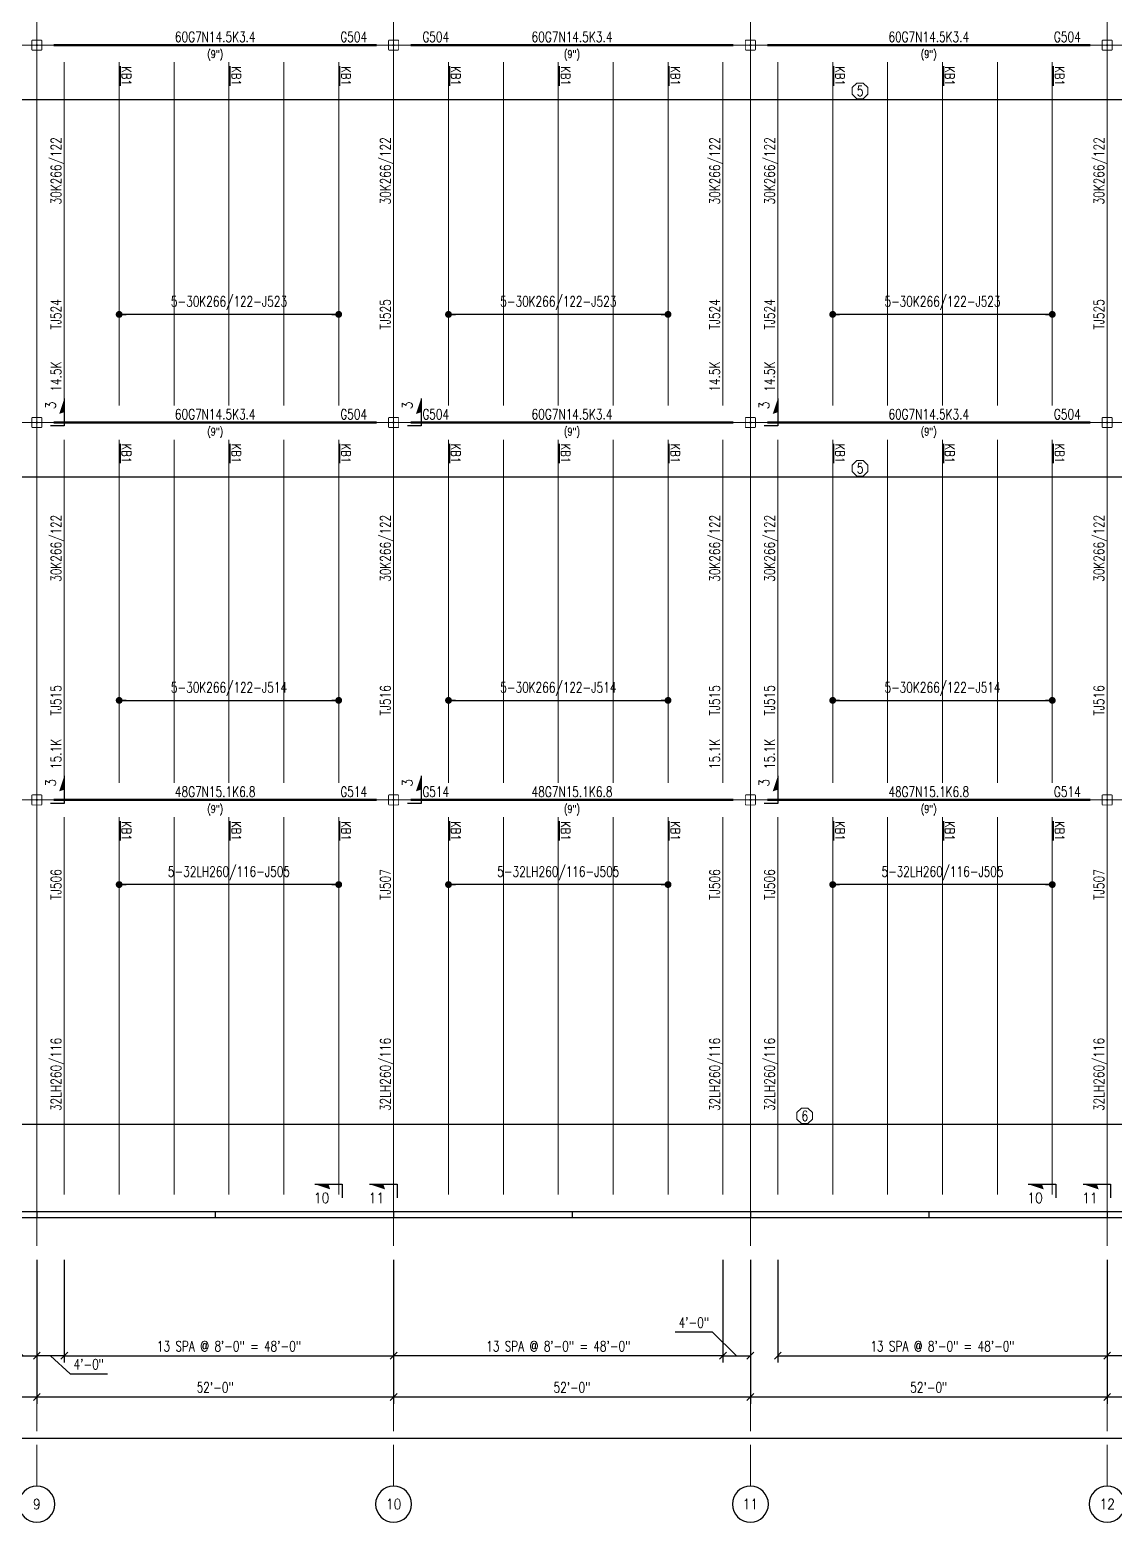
# Model space of a CAD drawing. Extents: x -14553 to 17595, y -13361 to 12610.
# Drawn here: x 4836 to 6732, y -5943 to -3333 of the extents above; entities that cross this region are included whole.
import ezdxf
from ezdxf.enums import TextEntityAlignment as Align

# ---------------------------------------------------------------- set-up
doc = ezdxf.new("R2010")
doc.units = 0
doc.header["$LTSCALE"] = 0.5
doc.header["$MEASUREMENT"] = 0
doc.linetypes.add('CENTER', pattern=[2, 1.25, -0.25, 0.25, -0.25])
doc.layers.get('0').update_dxf_attribs({"linetype": 'CONTINUOUS'})
doc.layers.get('DEFPOINTS').update_dxf_attribs({"linetype": 'CONTINUOUS'})
for name, color, linetype in [('BRIDGING-KB', 140, 'CONTINUOUS'), ('Girder-Widths', 54, 'CONTINUOUS'), ('Grid-Bubbles', 2, 'CONTINUOUS'), ('Section-Cuts', 2, 'CONTINUOUS')]:
    doc.layers.add(name, color=color, linetype=linetype)
for name, color, linetype, lineweight in [('CMU-Walls', 254, 'CONTINUOUS', 30), ('Columns', 41, 'CONTINUOUS', 40), ('Dim-Grid', 11, 'CONTINUOUS', 20), ('Girder-Marks', 50, 'CONTINUOUS', 35), ('Girders', 4, 'CONTINUOUS', 50), ('Grid-Lines', 251, 'CENTER', 5), ('Joist-Dims', 11, 'CONTINUOUS', 20), ('Joist-Loads', 50, 'CONTINUOUS', 18), ('Joist-Marks', 50, 'CONTINUOUS', 35), ('Joists', 1, 'CONTINUOUS', 15)]:
    doc.layers.add(name, color=color, linetype=linetype, lineweight=lineweight)
doc.styles.add('NORMAL', font='simplex.shx', dxfattribs={"width": 0.75})
doc.styles.add('SECTION-ARROWS', font='simplex.shx', dxfattribs={"width": 0.75})
doc.styles.add('SECTION-ATTRIB-BOLD', font='simplex.shx', dxfattribs={"width": 0.75})
doc.styles.get("Standard").update_dxf_attribs({"font": 'SIMPLEX.SHX', "width": 0.75})
doc.dimstyles.new('NMBS T192', dxfattribs={"dimscale": 192, "dimtxt": 0.09375, "dimasz": 0.0625, "dimexe": 0.0625, "dimexo": 0.125, "dimgap": 0.03125, "dimtad": 1, "dimdec": 4, "dimrnd": 0.0625, "dimzin": 3, "dimdsep": 46, "dimlunit": 4, "dimtxsty": 'Standard', "dimblk1": 'OBLIQUE', "dimblk2": 'OBLIQUE', "dimsah": 1, "dimcen": -0.125, "dimclrt": 2, "dimadec": 0, "dimazin": 0, "dimtfac": 0.625, "dimtdec": 4, "dimtmove": 0, "dimatfit": 2, "dimfxl": 0.0625, "dimtvp": 0.7, "dimtolj": 1, "dimtzin": 3, "dimarcsym": 0})
doc.dimstyles.new('NMBS T192 Dots', dxfattribs={"dimscale": 192, "dimtxt": 0.09375, "dimasz": 0.0625, "dimexe": 0.0625, "dimexo": 0.125, "dimgap": 0.03125, "dimtad": 1, "dimdec": 4, "dimrnd": 0.0625, "dimzin": 3, "dimdsep": 46, "dimlunit": 4, "dimtxsty": 'Standard', "dimblk": 'DOT', "dimcen": -0.125, "dimse1": 1, "dimse2": 1, "dimclrd": 4, "dimclrt": 50, "dimadec": 0, "dimazin": 0, "dimtfac": 0.625, "dimtdec": 4, "dimtmove": 0, "dimatfit": 2, "dimldrblk": 'OBLIQUE', "dimfxl": 0.0625, "dimtvp": 0.7, "dimtolj": 1, "dimtzin": 3, "dimarcsym": 0})

# ---------------------------------------------------------------- blocks, each defined once
blk = doc.blocks.new('_OBLIQUE')
at = {"color": 0, "linetype": 'ByBlock'}
blk.add_line((-0.5, -0.5), (0.5, 0.5), dxfattribs=at)
blk = doc.blocks.new('*D60')
at = {"layer": 'DEFPOINTS', "color": 0, "transparency": 16777216}
for p in [(4224, -5460), (4848, -5460), (4848, -5724)]:
    blk.add_point(p, dxfattribs=at)
at = {"layer": 'Dim-Grid', "color": 0, "lineweight": -2, "transparency": 16777216}
for p, q in [((4224, -5484), (4224, -5736)), ((4848, -5484), (4848, -5736)), ((4224, -5724), (4848, -5724))]:
    blk.add_line(p, q, dxfattribs=at)
at = {"layer": 'Dim-Grid', "color": 0, "lineweight": -2, "transparency": 16777216, "xscale": 12, "yscale": 12, "zscale": 12, "rotation": 180}
blk.add_blockref('_OBLIQUE', (4224, -5724), dxfattribs=at)
at = {"layer": 'Dim-Grid', "color": 0, "lineweight": -2, "transparency": 16777216, "xscale": 12, "yscale": 12, "zscale": 12}
blk.add_blockref('_OBLIQUE', (4848, -5724), dxfattribs=at)
at = {"layer": 'Dim-Grid', "color": 2, "transparency": 16777216, "insert": (4536, -5707.3), "char_height": 18, "attachment_point": 5}
blk.add_mtext('\\A1;52\'-0"', dxfattribs=at)
blk = doc.blocks.new('Grid-Bub')
at = {"color": 0}
blk.add_circle((0, 0), 0.164, dxfattribs=at)
at = {"style": 'SECTION-ATTRIB-BOLD', "width": 0.875}
blk.add_attdef('LABEL', text='', height=0.0938, dxfattribs=at).set_placement((0, 0), align=Align.MIDDLE_CENTER)
blk = doc.blocks.new('*D52')
at = {"layer": 'DEFPOINTS', "color": 0, "transparency": 16777216}
for p in [(4848, -5460), (5472, -5460), (5472, -5724)]:
    blk.add_point(p, dxfattribs=at)
at = {"layer": 'Dim-Grid', "color": 0, "lineweight": -2, "transparency": 16777216}
for p, q in [((4848, -5484), (4848, -5736)), ((5472, -5484), (5472, -5736)), ((4848, -5724), (5472, -5724))]:
    blk.add_line(p, q, dxfattribs=at)
at = {"layer": 'Dim-Grid', "color": 0, "lineweight": -2, "transparency": 16777216, "xscale": 12, "yscale": 12, "zscale": 12, "rotation": 180}
blk.add_blockref('_OBLIQUE', (4848, -5724), dxfattribs=at)
at = {"layer": 'Dim-Grid', "color": 0, "lineweight": -2, "transparency": 16777216, "xscale": 12, "yscale": 12, "zscale": 12}
blk.add_blockref('_OBLIQUE', (5472, -5724), dxfattribs=at)
at = {"layer": 'Dim-Grid', "color": 2, "transparency": 16777216, "insert": (5160, -5707.3), "char_height": 18, "attachment_point": 5}
blk.add_mtext('\\A1;52\'-0"', dxfattribs=at)
blk = doc.blocks.new('*D53')
at = {"layer": 'DEFPOINTS', "color": 0, "transparency": 16777216}
for p in [(5472, -5460), (6096, -5460), (6096, -5724)]:
    blk.add_point(p, dxfattribs=at)
at = {"layer": 'Dim-Grid', "color": 0, "lineweight": -2, "transparency": 16777216}
for p, q in [((5472, -5484), (5472, -5736)), ((6096, -5484), (6096, -5736)), ((5472, -5724), (6096, -5724))]:
    blk.add_line(p, q, dxfattribs=at)
at = {"layer": 'Dim-Grid', "color": 0, "lineweight": -2, "transparency": 16777216, "xscale": 12, "yscale": 12, "zscale": 12, "rotation": 180}
blk.add_blockref('_OBLIQUE', (5472, -5724), dxfattribs=at)
at = {"layer": 'Dim-Grid', "color": 0, "lineweight": -2, "transparency": 16777216, "xscale": 12, "yscale": 12, "zscale": 12}
blk.add_blockref('_OBLIQUE', (6096, -5724), dxfattribs=at)
at = {"layer": 'Dim-Grid', "color": 2, "transparency": 16777216, "insert": (5784, -5707.3), "char_height": 18, "attachment_point": 5}
blk.add_mtext('\\A1;52\'-0"', dxfattribs=at)
blk = doc.blocks.new('*D50')
at = {"layer": 'DEFPOINTS', "color": 0, "transparency": 16777216}
for p in [(6096, -5460), (6720, -5460), (6720, -5724)]:
    blk.add_point(p, dxfattribs=at)
at = {"layer": 'Dim-Grid', "color": 0, "lineweight": -2, "transparency": 16777216}
for p, q in [((6096, -5484), (6096, -5736)), ((6720, -5484), (6720, -5736)), ((6096, -5724), (6720, -5724))]:
    blk.add_line(p, q, dxfattribs=at)
at = {"layer": 'Dim-Grid', "color": 0, "lineweight": -2, "transparency": 16777216, "xscale": 12, "yscale": 12, "zscale": 12, "rotation": 180}
blk.add_blockref('_OBLIQUE', (6096, -5724), dxfattribs=at)
at = {"layer": 'Dim-Grid', "color": 0, "lineweight": -2, "transparency": 16777216, "xscale": 12, "yscale": 12, "zscale": 12}
blk.add_blockref('_OBLIQUE', (6720, -5724), dxfattribs=at)
at = {"layer": 'Dim-Grid', "color": 2, "transparency": 16777216, "insert": (6408, -5707.3), "char_height": 18, "attachment_point": 5}
blk.add_mtext('\\A1;52\'-0"', dxfattribs=at)
blk = doc.blocks.new('*D51')
at = {"layer": 'DEFPOINTS', "color": 0, "transparency": 16777216}
for p in [(6720, -5460), (7344, -5460), (7344, -5724)]:
    blk.add_point(p, dxfattribs=at)
at = {"layer": 'Dim-Grid', "color": 0, "lineweight": -2, "transparency": 16777216}
for p, q in [((6720, -5484), (6720, -5736)), ((7344, -5484), (7344, -5736)), ((6720, -5724), (7344, -5724))]:
    blk.add_line(p, q, dxfattribs=at)
at = {"layer": 'Dim-Grid', "color": 0, "lineweight": -2, "transparency": 16777216, "xscale": 12, "yscale": 12, "zscale": 12, "rotation": 180}
blk.add_blockref('_OBLIQUE', (6720, -5724), dxfattribs=at)
at = {"layer": 'Dim-Grid', "color": 0, "lineweight": -2, "transparency": 16777216, "xscale": 12, "yscale": 12, "zscale": 12}
blk.add_blockref('_OBLIQUE', (7344, -5724), dxfattribs=at)
at = {"layer": 'Dim-Grid', "color": 2, "transparency": 16777216, "insert": (7032, -5707.3), "char_height": 18, "attachment_point": 5}
blk.add_mtext('\\A1;52\'-0"', dxfattribs=at)
blk = doc.blocks.new('*D47')
at = {"layer": 'DEFPOINTS', "color": 0, "transparency": 16777216}
for p in [(0, -5460), (8448, -5460), (8448, -5796)]:
    blk.add_point(p, dxfattribs=at)
at = {"layer": 'Dim-Grid', "color": 0, "lineweight": -2, "transparency": 16777216}
for p, q in [((0, -5484), (0, -5808)), ((8448, -5484), (8448, -5808)), ((0, -5796), (8448, -5796))]:
    blk.add_line(p, q, dxfattribs=at)
at = {"layer": 'Dim-Grid', "color": 0, "lineweight": -2, "transparency": 16777216, "xscale": 12, "yscale": 12, "zscale": 12, "rotation": 180}
blk.add_blockref('_OBLIQUE', (0, -5796), dxfattribs=at)
at = {"layer": 'Dim-Grid', "color": 0, "lineweight": -2, "transparency": 16777216, "xscale": 12, "yscale": 12, "zscale": 12}
blk.add_blockref('_OBLIQUE', (8448, -5796), dxfattribs=at)
at = {"layer": 'Dim-Grid', "color": 2, "transparency": 16777216, "insert": (4224, -5779.3), "char_height": 18, "attachment_point": 5}
blk.add_mtext('\\A1;704\'-0"', dxfattribs=at)
blk = doc.blocks.new('Tube')
at = {"lineweight": 15}
for p, q in [((-0.031, 0), (0.031, 0)), ((0, -0.031), (0, 0.031))]:
    blk.add_line(p, q, dxfattribs=at)
at = {"color": 0, "linetype": 'ByBlock', "const_width": 0.0104}
blk.add_lwpolyline([(-0.053, 0.061), (0.053, 0.061, -0.414214), (0.061, 0.053), (0.061, -0.053, -0.414214), (0.053, -0.061), (-0.053, -0.061, -0.414214), (-0.061, -0.053), (-0.061, 0.053, -0.414214)], format="xyb", close=True, dxfattribs=at)
blk.add_point((0, 0))
blk = doc.blocks.new('_DOT')
at = {"color": 0, "linetype": 'ByBlock'}
blk.add_line((-0.5, 0), (-1, 0), dxfattribs=at)
at = {"color": 0, "linetype": 'ByBlock', "const_width": 0.5}
blk.add_lwpolyline([(-0.25, 0, 1), (0.25, 0, 1)], format="xyb", close=True, dxfattribs=at)
blk = doc.blocks.new('*D113')
at = {"layer": 'DEFPOINTS', "color": 0, "transparency": 16777216}
for p in [(4224, -5208.4), (8064, -5208.4), (4224, -5247.5)]:
    blk.add_point(p, dxfattribs=at)
at = {"layer": 'Joist-Dims', "color": 0, "lineweight": -2, "transparency": 16777216}
for p, q in [((4224, -5232.4), (4224, -5259.5)), ((8064, -5232.4), (8064, -5259.5)), ((8052, -5247.5), (4236, -5247.5))]:
    blk.add_line(p, q, dxfattribs=at)
at = {"layer": 'Joist-Dims', "color": 0, "lineweight": -2, "transparency": 16777216, "xscale": 12, "yscale": 12, "zscale": 12, "rotation": 180}
blk.add_blockref('_DOT', (4224, -5247.5), dxfattribs=at)
at = {"layer": 'Joist-Dims', "color": 0, "lineweight": -2, "transparency": 16777216, "xscale": 12, "yscale": 12, "zscale": 12}
blk.add_blockref('_DOT', (8064, -5247.5), dxfattribs=at)
at = {"layer": 'Joist-Dims', "color": 2, "transparency": 16777216, "insert": (6191.1, -5232.5), "char_height": 18, "attachment_point": 5}
blk.add_mtext('\\A1;6', dxfattribs=at)
blk = doc.blocks.new('DOT')
at = {"color": 0, "linetype": 'ByBlock'}
blk.add_line((-0.5, 0), (-1, 0), dxfattribs=at)
at = {"color": 0, "linetype": 'ByBlock', "const_width": 0.5}
blk.add_lwpolyline([(-0.25, 0, 1), (0.25, 0, 1)], format="xyb", close=True, dxfattribs=at)
blk = doc.blocks.new('*D115')
at = {"layer": 'DEFPOINTS', "color": 0, "transparency": 16777216}
for p in [(4224, -4076), (8352, -4076), (8352, -4115.1)]:
    blk.add_point(p, dxfattribs=at)
at = {"layer": 'Joist-Dims', "color": 0, "lineweight": -2, "transparency": 16777216}
for p, q in [((4224, -4100), (4224, -4127.1)), ((4236, -4115.1), (8340, -4115.1)), ((8352, -4100), (8352, -4127.1))]:
    blk.add_line(p, q, dxfattribs=at)
at = {"layer": 'Joist-Dims', "color": 0, "lineweight": -2, "transparency": 16777216, "xscale": 12, "yscale": 12, "zscale": 12, "rotation": 180}
blk.add_blockref('_DOT', (4224, -4115.1), dxfattribs=at)
at = {"layer": 'Joist-Dims', "color": 0, "lineweight": -2, "transparency": 16777216, "xscale": 12, "yscale": 12, "zscale": 12}
blk.add_blockref('_DOT', (8352, -4115.1), dxfattribs=at)
at = {"layer": 'Joist-Dims', "color": 2, "transparency": 16777216, "insert": (6288, -4100.1), "char_height": 18, "attachment_point": 5}
blk.add_mtext('\\A1;5', dxfattribs=at)
blk = doc.blocks.new('*D116')
at = {"layer": 'DEFPOINTS', "color": 0, "transparency": 16777216}
for p in [(4224, -3416), (8352, -3416), (8352, -3455.1)]:
    blk.add_point(p, dxfattribs=at)
at = {"layer": 'Joist-Dims', "color": 0, "lineweight": -2, "transparency": 16777216}
for p, q in [((4224, -3440), (4224, -3467.1)), ((8352, -3440), (8352, -3467.1)), ((4236, -3455.1), (8340, -3455.1))]:
    blk.add_line(p, q, dxfattribs=at)
at = {"layer": 'Joist-Dims', "color": 0, "lineweight": -2, "transparency": 16777216, "xscale": 12, "yscale": 12, "zscale": 12, "rotation": 180}
blk.add_blockref('_DOT', (4224, -3455.1), dxfattribs=at)
at = {"layer": 'Joist-Dims', "color": 0, "lineweight": -2, "transparency": 16777216, "xscale": 12, "yscale": 12, "zscale": 12}
blk.add_blockref('_DOT', (8352, -3455.1), dxfattribs=at)
at = {"layer": 'Joist-Dims', "color": 2, "transparency": 16777216, "insert": (6288, -3440.1), "char_height": 18, "attachment_point": 5}
blk.add_mtext('\\A1;5', dxfattribs=at)
blk = doc.blocks.new('*D160')
at = {"layer": 'DEFPOINTS', "color": 0, "transparency": 16777216}
for p in [(4800, -5460), (4848, -5460), (4848, -5652)]:
    blk.add_point(p, dxfattribs=at)
at = {"layer": 'Dim-Grid', "color": 0, "lineweight": -2, "transparency": 16777216}
for p, q in [((4800, -5484), (4800, -5664)), ((4848, -5484), (4848, -5664)), ((4781.8, -5610.7), (4716.5, -5610.7)), ((4824, -5652), (4781.8, -5610.7)), ((4800, -5652), (4848, -5652))]:
    blk.add_line(p, q, dxfattribs=at)
at = {"layer": 'Dim-Grid', "color": 0, "lineweight": -2, "transparency": 16777216, "xscale": 12, "yscale": 12, "zscale": 12}
for p, rotation in [((4800, -5652), 179.9999906653421), ((4848, -5652), 359.9999906653421)]:
    blk.add_blockref('_OBLIQUE', p, dxfattribs=dict(at, rotation=rotation))
at = {"layer": 'Dim-Grid', "color": 2, "transparency": 16777216, "insert": (4749.2, -5594), "char_height": 18, "attachment_point": 5, "rotation": 360}
blk.add_mtext('\\A1;4\'-0"', dxfattribs=at)
blk = doc.blocks.new('*D161')
at = {"layer": 'DEFPOINTS', "color": 0, "transparency": 16777216}
for p in [(4896, -5460), (5472, -5460), (5472, -5652)]:
    blk.add_point(p, dxfattribs=at)
at = {"layer": 'Dim-Grid', "color": 0, "lineweight": -2, "transparency": 16777216}
for p, q in [((4896, -5484), (4896, -5664)), ((5472, -5484), (5472, -5664)), ((4896, -5652), (5472, -5652))]:
    blk.add_line(p, q, dxfattribs=at)
at = {"layer": 'Dim-Grid', "color": 0, "lineweight": -2, "transparency": 16777216, "xscale": 12, "yscale": 12, "zscale": 12, "rotation": 180}
blk.add_blockref('_OBLIQUE', (4896, -5652), dxfattribs=at)
at = {"layer": 'Dim-Grid', "color": 0, "lineweight": -2, "transparency": 16777216, "xscale": 12, "yscale": 12, "zscale": 12}
blk.add_blockref('_OBLIQUE', (5472, -5652), dxfattribs=at)
at = {"layer": 'Dim-Grid', "color": 2, "transparency": 16777216, "insert": (5184, -5635.3), "char_height": 18, "attachment_point": 5}
blk.add_mtext('\\A1;13 SPA @ 8\'-0" = 48\'-0"', dxfattribs=at)
blk = doc.blocks.new('*D162')
at = {"layer": 'DEFPOINTS', "color": 0, "transparency": 16777216}
for p in [(4848, -5460), (4896, -5460), (4848, -5652)]:
    blk.add_point(p, dxfattribs=at)
at = {"layer": 'Dim-Grid', "color": 0, "lineweight": -2, "transparency": 16777216}
for p, q in [((4848, -5484), (4848, -5664)), ((4896, -5484), (4896, -5664)), ((4896, -5652), (4848, -5652)), ((4872, -5652), (4906.1, -5683.6)), ((4906.1, -5683.6), (4971.5, -5683.6))]:
    blk.add_line(p, q, dxfattribs=at)
at = {"layer": 'Dim-Grid', "color": 0, "lineweight": -2, "transparency": 16777216, "xscale": 12, "yscale": 12, "zscale": 12, "rotation": 180}
blk.add_blockref('_OBLIQUE', (4848, -5652), dxfattribs=at)
at = {"layer": 'Dim-Grid', "color": 0, "lineweight": -2, "transparency": 16777216, "xscale": 12, "yscale": 12, "zscale": 12}
blk.add_blockref('_OBLIQUE', (4896, -5652), dxfattribs=at)
at = {"layer": 'Dim-Grid', "color": 2, "transparency": 16777216, "insert": (4938.8, -5666.9), "char_height": 18, "attachment_point": 5}
blk.add_mtext('\\A1;4\'-0"', dxfattribs=at)
blk = doc.blocks.new('*D163')
at = {"layer": 'DEFPOINTS', "color": 0, "transparency": 16777216}
for p in [(5472, -5460), (6048, -5460), (5472, -5652)]:
    blk.add_point(p, dxfattribs=at)
at = {"layer": 'Dim-Grid', "color": 0, "lineweight": -2, "transparency": 16777216}
for p, q in [((5472, -5484), (5472, -5664)), ((6048, -5484), (6048, -5664)), ((6048, -5652), (5472, -5652))]:
    blk.add_line(p, q, dxfattribs=at)
at = {"layer": 'Dim-Grid', "color": 0, "lineweight": -2, "transparency": 16777216, "xscale": 12, "yscale": 12, "zscale": 12}
for p, rotation in [((5472, -5652), 179.9999906653421), ((6048, -5652), 359.9999906653421)]:
    blk.add_blockref('_OBLIQUE', p, dxfattribs=dict(at, rotation=rotation))
at = {"layer": 'Dim-Grid', "color": 2, "transparency": 16777216, "insert": (5760, -5635.3), "char_height": 18, "attachment_point": 5, "rotation": 360}
blk.add_mtext('\\A1;13 SPA @ 8\'-0" = 48\'-0"', dxfattribs=at)
blk = doc.blocks.new('*D164')
at = {"layer": 'DEFPOINTS', "color": 0, "transparency": 16777216}
for p in [(6048, -5460), (6096, -5460), (6096, -5652)]:
    blk.add_point(p, dxfattribs=at)
at = {"layer": 'Dim-Grid', "color": 0, "lineweight": -2, "transparency": 16777216}
for p, q in [((6048, -5484), (6048, -5664)), ((6096, -5484), (6096, -5664)), ((6029.8, -5610.7), (5964.5, -5610.7)), ((6072, -5652), (6029.8, -5610.7)), ((6048, -5652), (6096, -5652))]:
    blk.add_line(p, q, dxfattribs=at)
at = {"layer": 'Dim-Grid', "color": 0, "lineweight": -2, "transparency": 16777216, "xscale": 12, "yscale": 12, "zscale": 12}
for p, rotation in [((6048, -5652), 179.9999906653421), ((6096, -5652), 359.9999906653421)]:
    blk.add_blockref('_OBLIQUE', p, dxfattribs=dict(at, rotation=rotation))
at = {"layer": 'Dim-Grid', "color": 2, "transparency": 16777216, "insert": (5997.2, -5594), "char_height": 18, "attachment_point": 5, "rotation": 360}
blk.add_mtext('\\A1;4\'-0"', dxfattribs=at)
blk = doc.blocks.new('*D165')
at = {"layer": 'DEFPOINTS', "color": 0, "transparency": 16777216}
for p in [(6144, -5460), (6720, -5460), (6720, -5652)]:
    blk.add_point(p, dxfattribs=at)
at = {"layer": 'Dim-Grid', "color": 0, "lineweight": -2, "transparency": 16777216}
for p, q in [((6144, -5484), (6144, -5664)), ((6720, -5484), (6720, -5664)), ((6144, -5652), (6720, -5652))]:
    blk.add_line(p, q, dxfattribs=at)
at = {"layer": 'Dim-Grid', "color": 0, "lineweight": -2, "transparency": 16777216, "xscale": 12, "yscale": 12, "zscale": 12, "rotation": 180}
blk.add_blockref('_OBLIQUE', (6144, -5652), dxfattribs=at)
at = {"layer": 'Dim-Grid', "color": 0, "lineweight": -2, "transparency": 16777216, "xscale": 12, "yscale": 12, "zscale": 12}
blk.add_blockref('_OBLIQUE', (6720, -5652), dxfattribs=at)
at = {"layer": 'Dim-Grid', "color": 2, "transparency": 16777216, "insert": (6432, -5635.3), "char_height": 18, "attachment_point": 5}
blk.add_mtext('\\A1;13 SPA @ 8\'-0" = 48\'-0"', dxfattribs=at)
blk = doc.blocks.new('*D166')
at = {"layer": 'DEFPOINTS', "color": 0, "transparency": 16777216}
for p in [(6720, -5460), (7296, -5460), (6720, -5652)]:
    blk.add_point(p, dxfattribs=at)
at = {"layer": 'Dim-Grid', "color": 0, "lineweight": -2, "transparency": 16777216}
for p, q in [((6720, -5484), (6720, -5664)), ((7296, -5484), (7296, -5664)), ((7296, -5652), (6720, -5652))]:
    blk.add_line(p, q, dxfattribs=at)
at = {"layer": 'Dim-Grid', "color": 0, "lineweight": -2, "transparency": 16777216, "xscale": 12, "yscale": 12, "zscale": 12}
for p, rotation in [((6720, -5652), 179.9999906653421), ((7296, -5652), 359.9999906653421)]:
    blk.add_blockref('_OBLIQUE', p, dxfattribs=dict(at, rotation=rotation))
at = {"layer": 'Dim-Grid', "color": 2, "transparency": 16777216, "insert": (7008, -5635.3), "char_height": 18, "attachment_point": 5, "rotation": 360}
blk.add_mtext('\\A1;13 SPA @ 8\'-0" = 48\'-0"', dxfattribs=at)
blk = doc.blocks.new('*D390')
at = {"layer": 'DEFPOINTS', "color": 0, "transparency": 16777216}
for p in [(6240, -3830.9), (6240, -3830.9), (6624, -3830.9)]:
    blk.add_point(p, dxfattribs=at)
at = {"layer": 'Joist-Marks', "color": 4, "lineweight": -2, "transparency": 16777216}
blk.add_line((6612, -3830.9), (6252, -3830.9), dxfattribs=at)
at = {"layer": 'Joist-Marks', "color": 4, "lineweight": -2, "transparency": 16777216, "xscale": 12, "yscale": 12, "zscale": 12, "rotation": 180}
blk.add_blockref('_DOT', (6240, -3830.9), dxfattribs=at)
at = {"layer": 'Joist-Marks', "color": 4, "lineweight": -2, "transparency": 16777216, "xscale": 12, "yscale": 12, "zscale": 12}
blk.add_blockref('_DOT', (6624, -3830.9), dxfattribs=at)
at = {"layer": 'Joist-Marks', "color": 50, "transparency": 16777216, "insert": (6432, -3811.2), "char_height": 18, "attachment_point": 5}
blk.add_mtext('\\A1;5-30K266/122-J523', dxfattribs=at)
blk = doc.blocks.new('*D391')
at = {"layer": 'DEFPOINTS', "color": 0, "transparency": 16777216}
for p in [(5568, -3830.9), (5568, -3830.9), (5952, -3830.9)]:
    blk.add_point(p, dxfattribs=at)
at = {"layer": 'Joist-Marks', "color": 4, "lineweight": -2, "transparency": 16777216}
blk.add_line((5940, -3830.9), (5580, -3830.9), dxfattribs=at)
at = {"layer": 'Joist-Marks', "color": 4, "lineweight": -2, "transparency": 16777216, "xscale": 12, "yscale": 12, "zscale": 12, "rotation": 180}
blk.add_blockref('_DOT', (5568, -3830.9), dxfattribs=at)
at = {"layer": 'Joist-Marks', "color": 4, "lineweight": -2, "transparency": 16777216, "xscale": 12, "yscale": 12, "zscale": 12}
blk.add_blockref('_DOT', (5952, -3830.9), dxfattribs=at)
at = {"layer": 'Joist-Marks', "color": 50, "transparency": 16777216, "insert": (5760, -3811.2), "char_height": 18, "attachment_point": 5}
blk.add_mtext('\\A1;5-30K266/122-J523', dxfattribs=at)
blk = doc.blocks.new('*D392')
at = {"layer": 'DEFPOINTS', "color": 0, "transparency": 16777216}
for p in [(4992, -3830.9), (4992, -3830.9), (5376, -3830.9)]:
    blk.add_point(p, dxfattribs=at)
at = {"layer": 'Joist-Marks', "color": 4, "lineweight": -2, "transparency": 16777216}
blk.add_line((5364, -3830.9), (5004, -3830.9), dxfattribs=at)
at = {"layer": 'Joist-Marks', "color": 4, "lineweight": -2, "transparency": 16777216, "xscale": 12, "yscale": 12, "zscale": 12, "rotation": 180}
blk.add_blockref('_DOT', (4992, -3830.9), dxfattribs=at)
at = {"layer": 'Joist-Marks', "color": 4, "lineweight": -2, "transparency": 16777216, "xscale": 12, "yscale": 12, "zscale": 12}
blk.add_blockref('_DOT', (5376, -3830.9), dxfattribs=at)
at = {"layer": 'Joist-Marks', "color": 50, "transparency": 16777216, "insert": (5184, -3811.2), "char_height": 18, "attachment_point": 5}
blk.add_mtext('\\A1;5-30K266/122-J523', dxfattribs=at)
blk = doc.blocks.new('*D405')
at = {"layer": 'DEFPOINTS', "color": 0, "transparency": 16777216}
for p in [(4992, -4505.9), (5376, -4505.9), (5376, -4505.9)]:
    blk.add_point(p, dxfattribs=at)
at = {"layer": 'Joist-Marks', "color": 4, "lineweight": -2, "transparency": 16777216}
blk.add_line((5004, -4505.9), (5364, -4505.9), dxfattribs=at)
at = {"layer": 'Joist-Marks', "color": 4, "lineweight": -2, "transparency": 16777216, "xscale": 12, "yscale": 12, "zscale": 12, "rotation": 180}
blk.add_blockref('_DOT', (4992, -4505.9), dxfattribs=at)
at = {"layer": 'Joist-Marks', "color": 4, "lineweight": -2, "transparency": 16777216, "xscale": 12, "yscale": 12, "zscale": 12}
blk.add_blockref('_DOT', (5376, -4505.9), dxfattribs=at)
at = {"layer": 'Joist-Marks', "color": 50, "transparency": 16777216, "insert": (5184, -4486.2), "char_height": 18, "attachment_point": 5}
blk.add_mtext('\\A1;5-30K266/122-J514', dxfattribs=at)
blk = doc.blocks.new('*D406')
at = {"layer": 'DEFPOINTS', "color": 0, "transparency": 16777216}
for p in [(5568, -4505.9), (5952, -4505.9), (5952, -4505.9)]:
    blk.add_point(p, dxfattribs=at)
at = {"layer": 'Joist-Marks', "color": 4, "lineweight": -2, "transparency": 16777216}
blk.add_line((5580, -4505.9), (5940, -4505.9), dxfattribs=at)
at = {"layer": 'Joist-Marks', "color": 4, "lineweight": -2, "transparency": 16777216, "xscale": 12, "yscale": 12, "zscale": 12, "rotation": 180}
blk.add_blockref('_DOT', (5568, -4505.9), dxfattribs=at)
at = {"layer": 'Joist-Marks', "color": 4, "lineweight": -2, "transparency": 16777216, "xscale": 12, "yscale": 12, "zscale": 12}
blk.add_blockref('_DOT', (5952, -4505.9), dxfattribs=at)
at = {"layer": 'Joist-Marks', "color": 50, "transparency": 16777216, "insert": (5760, -4486.2), "char_height": 18, "attachment_point": 5}
blk.add_mtext('\\A1;5-30K266/122-J514', dxfattribs=at)
blk = doc.blocks.new('*D407')
at = {"layer": 'DEFPOINTS', "color": 0, "transparency": 16777216}
for p in [(6240, -4505.9), (6624, -4505.9), (6624, -4505.9)]:
    blk.add_point(p, dxfattribs=at)
at = {"layer": 'Joist-Marks', "color": 4, "lineweight": -2, "transparency": 16777216}
blk.add_line((6252, -4505.9), (6612, -4505.9), dxfattribs=at)
at = {"layer": 'Joist-Marks', "color": 4, "lineweight": -2, "transparency": 16777216, "xscale": 12, "yscale": 12, "zscale": 12, "rotation": 180}
blk.add_blockref('_DOT', (6240, -4505.9), dxfattribs=at)
at = {"layer": 'Joist-Marks', "color": 4, "lineweight": -2, "transparency": 16777216, "xscale": 12, "yscale": 12, "zscale": 12}
blk.add_blockref('_DOT', (6624, -4505.9), dxfattribs=at)
at = {"layer": 'Joist-Marks', "color": 50, "transparency": 16777216, "insert": (6432, -4486.2), "char_height": 18, "attachment_point": 5}
blk.add_mtext('\\A1;5-30K266/122-J514', dxfattribs=at)
blk = doc.blocks.new('JDS_SectArrow')
at = {"layer": 'Section-Cuts'}
for p, q in [((0.25, 0.21875), (0.25, -0.03125)), ((0.25, -0.03125), (0.125, -0.03125))]:
    blk.add_line(p, q, dxfattribs=at)
blk.add_solid([(0.203125, 0.078125), (0.25, 0.21875), (0.25, 0.09375), (0.25, 0.21875)], dxfattribs=at)
at = {"layer": 'Section-Cuts', "color": 140, "lineweight": 30, "style": 'SECTION-ARROWS', "width": 0.875, "flags": 8}
blk.add_attdef('SECT', text='', height=0.09375, rotation=90, dxfattribs=at).set_placement((0.125, 0.15625), align=Align.MIDDLE_CENTER)
blk = doc.blocks.new('*D412')
at = {"layer": 'DEFPOINTS', "color": 0, "transparency": 16777216}
for p in [(6240, -4828), (6240, -4828), (6624, -4828)]:
    blk.add_point(p, dxfattribs=at)
at = {"layer": 'Joist-Marks', "color": 4, "lineweight": -2, "transparency": 16777216}
blk.add_line((6612, -4828), (6252, -4828), dxfattribs=at)
at = {"layer": 'Joist-Marks', "color": 4, "lineweight": -2, "transparency": 16777216, "xscale": 12, "yscale": 12, "zscale": 12, "rotation": 180}
blk.add_blockref('_DOT', (6240, -4828), dxfattribs=at)
at = {"layer": 'Joist-Marks', "color": 4, "lineweight": -2, "transparency": 16777216, "xscale": 12, "yscale": 12, "zscale": 12}
blk.add_blockref('_DOT', (6624, -4828), dxfattribs=at)
at = {"layer": 'Joist-Marks', "color": 50, "transparency": 16777216, "insert": (6432, -4808.3), "char_height": 18, "attachment_point": 5}
blk.add_mtext('\\A1;5-32LH260/116-J505', dxfattribs=at)
blk = doc.blocks.new('*D413')
at = {"layer": 'DEFPOINTS', "color": 0, "transparency": 16777216}
for p in [(5568, -4828), (5568, -4828), (5952, -4828)]:
    blk.add_point(p, dxfattribs=at)
at = {"layer": 'Joist-Marks', "color": 4, "lineweight": -2, "transparency": 16777216}
blk.add_line((5940, -4828), (5580, -4828), dxfattribs=at)
at = {"layer": 'Joist-Marks', "color": 4, "lineweight": -2, "transparency": 16777216, "xscale": 12, "yscale": 12, "zscale": 12, "rotation": 180}
blk.add_blockref('_DOT', (5568, -4828), dxfattribs=at)
at = {"layer": 'Joist-Marks', "color": 4, "lineweight": -2, "transparency": 16777216, "xscale": 12, "yscale": 12, "zscale": 12}
blk.add_blockref('_DOT', (5952, -4828), dxfattribs=at)
at = {"layer": 'Joist-Marks', "color": 50, "transparency": 16777216, "insert": (5760, -4808.3), "char_height": 18, "attachment_point": 5}
blk.add_mtext('\\A1;5-32LH260/116-J505', dxfattribs=at)
blk = doc.blocks.new('*D414')
at = {"layer": 'DEFPOINTS', "color": 0, "transparency": 16777216}
for p in [(4992, -4828), (4992, -4828), (5376, -4828)]:
    blk.add_point(p, dxfattribs=at)
at = {"layer": 'Joist-Marks', "color": 4, "lineweight": -2, "transparency": 16777216}
blk.add_line((5364, -4828), (5004, -4828), dxfattribs=at)
at = {"layer": 'Joist-Marks', "color": 4, "lineweight": -2, "transparency": 16777216, "xscale": 12, "yscale": 12, "zscale": 12, "rotation": 180}
blk.add_blockref('_DOT', (4992, -4828), dxfattribs=at)
at = {"layer": 'Joist-Marks', "color": 4, "lineweight": -2, "transparency": 16777216, "xscale": 12, "yscale": 12, "zscale": 12}
blk.add_blockref('_DOT', (5376, -4828), dxfattribs=at)
at = {"layer": 'Joist-Marks', "color": 50, "transparency": 16777216, "insert": (5184, -4808.3), "char_height": 18, "attachment_point": 5}
blk.add_mtext('\\A1;5-32LH260/116-J505', dxfattribs=at)

msp = doc.modelspace()

# ---------------------------------------------------------------- linework, layer by layer
at = {"layer": 'CMU-Walls'}
for p, q in [((4224, -5400), (8117, -5400)), ((4848, -5400), (4848, -5410)), ((5160, -5400), (5160, -5410)), ((5472, -5400), (5472, -5410)), ((5784, -5400), (5784, -5410)), ((6096, -5400), (6096, -5410)), ((6408, -5400), (6408, -5410)), ((6720, -5400), (6720, -5410)), ((4224, -5410), (8127, -5410))]:
    msp.add_line(p, q, dxfattribs=at)
at = {"layer": 'Dim-Grid'}
for p, q in [((4848, -5736), (4848, -5784)), ((5472, -5736), (5472, -5784)), ((6096, -5736), (6096, -5784)), ((6720, -5736), (6720, -5784)), ((4848, -5808), (4848, -5880)), ((5472, -5808), (5472, -5880)), ((6096, -5808), (6096, -5880)), ((6720, -5808), (6720, -5880))]:
    msp.add_line(p, q, dxfattribs=at)
at = {"layer": 'Girders'}
for p, q in [((5442, -3360), (4878, -3360)), ((5502, -3360), (6066, -3360)), ((6690, -3360), (6126, -3360)), ((5442, -4020), (4878, -4020)), ((5502, -4020), (6066, -4020)), ((6690, -4020), (6126, -4020)), ((5442, -4680), (4878, -4680)), ((5502, -4680), (6066, -4680)), ((6690, -4680), (6126, -4680))]:
    msp.add_line(p, q, dxfattribs=at)
at = {"layer": 'Grid-Lines'}
for p, q in [((4848, 60), (4848, -5460)), ((5472, 60), (5472, -5460)), ((6096, 60), (6096, -5460)), ((6720, 60), (6720, -5460)), ((-60, -3360), (8508, -3360)), ((-60, -4020), (8508, -4020)), ((-60, -4680), (8508, -4680)), ((-60, -5400), (8508, -5400))]:
    msp.add_line(p, q, dxfattribs=at)
at = {"layer": 'Joist-Dims'}
for points in [[(6274.05006, -3434.41251), (6282.02688, -3426.43569), (6293.30781, -3426.43569), (6301.28463, -3434.41251), (6301.28463, -3445.69345), (6293.30781, -3453.67027), (6282.02688, -3453.67027), (6274.05006, -3445.69345)], [(6274.05006, -4094.41251), (6282.02688, -4086.43569), (6293.30781, -4086.43569), (6301.28463, -4094.41251), (6301.28463, -4105.69345), (6293.30781, -4113.67027), (6282.02688, -4113.67027), (6274.05006, -4105.69345)], [(6177.44132, -5226.805), (6185.41814, -5218.82818), (6196.69907, -5218.82818), (6204.6759, -5226.805), (6204.6759, -5238.08593), (6196.69907, -5246.06276), (6185.41814, -5246.06276), (6177.44132, -5238.08593)]]:
    msp.add_lwpolyline(points, close=True, dxfattribs=at)
at = {"layer": 'Joists', "color": 6}
for p, q in [((4896, -3990), (4896, -3390)), ((6048, -3990), (6048, -3390)), ((6144, -3990), (6144, -3390)), ((4896, -4650), (4896, -4050)), ((6048, -4650), (6048, -4050)), ((6144, -4650), (6144, -4050)), ((4896, -4710), (4896, -5370)), ((6048, -4710), (6048, -5370)), ((6144, -4710), (6144, -5370))]:
    msp.add_line(p, q, dxfattribs=at)
at = {"layer": 'Joists'}
for p, q in [((4992, -3990), (4992, -3390)), ((5088, -3990), (5088, -3390)), ((5184, -3990), (5184, -3390)), ((5280, -3990), (5280, -3390)), ((5376, -3990), (5376, -3390)), ((5472, -3990), (5472, -3390)), ((5568, -3990), (5568, -3390)), ((5664, -3990), (5664, -3390)), ((5760, -3990), (5760, -3390)), ((5856, -3990), (5856, -3390)), ((5952, -3990), (5952, -3390)), ((6240, -3990), (6240, -3390)), ((6336, -3990), (6336, -3390)), ((6432, -3990), (6432, -3390)), ((6528, -3990), (6528, -3390)), ((6624, -3990), (6624, -3390)), ((6720, -3990), (6720, -3390)), ((4992, -4650), (4992, -4050)), ((5088, -4650), (5088, -4050)), ((5184, -4650), (5184, -4050)), ((5280, -4650), (5280, -4050)), ((5376, -4650), (5376, -4050)), ((5472, -4650), (5472, -4050)), ((5568, -4650), (5568, -4050)), ((5664, -4650), (5664, -4050)), ((5760, -4650), (5760, -4050)), ((5856, -4650), (5856, -4050)), ((5952, -4650), (5952, -4050)), ((6240, -4650), (6240, -4050)), ((6336, -4650), (6336, -4050)), ((6432, -4650), (6432, -4050)), ((6528, -4650), (6528, -4050)), ((6624, -4650), (6624, -4050)), ((6720, -4650), (6720, -4050)), ((4992, -4710), (4992, -5370)), ((5088, -4710), (5088, -5370)), ((5184, -4710), (5184, -5370)), ((5280, -4710), (5280, -5370)), ((5376, -4710), (5376, -5370)), ((5472, -4710), (5472, -5370)), ((5568, -4710), (5568, -5370)), ((5664, -4710), (5664, -5370)), ((5760, -4710), (5760, -5370)), ((5856, -4710), (5856, -5370)), ((5952, -4710), (5952, -5370)), ((6240, -4710), (6240, -5370)), ((6336, -4710), (6336, -5370)), ((6432, -4710), (6432, -5370)), ((6528, -4710), (6528, -5370)), ((6624, -4710), (6624, -5370)), ((6720, -4710), (6720, -5370))]:
    msp.add_line(p, q, dxfattribs=at)

# ---------------------------------------------------------------- block references
at = {"layer": 'Columns', "xscale": 144, "yscale": 144}
for p in [(4848, -3360), (5472, -3360), (6096, -3360), (6720, -3360), (4848, -4020), (5472, -4020), (6096, -4020), (6720, -4020), (4848, -4680), (5472, -4680), (6096, -4680), (6720, -4680)]:
    msp.add_blockref('Tube', p, dxfattribs=at)
at = {"layer": 'Grid-Bubbles'}
ref = msp.add_blockref('Grid-Bub', (4848, -5911.5), dxfattribs=dict(at, xscale=-192, yscale=192, rotation=180))
ref.add_attrib('LABEL', '9', dxfattribs={"layer": '0', "height": 18.00005, "style": 'SECTION-ATTRIB-BOLD', "width": 0.875}).set_placement((4848, -5911.5), align=Align.MIDDLE_CENTER)
ref = msp.add_blockref('Grid-Bub', (5472, -5911.5), dxfattribs=dict(at, xscale=-192, yscale=192, rotation=180))
ref.add_attrib('LABEL', '10', dxfattribs={"layer": '0', "height": 18.000045, "style": 'SECTION-ATTRIB-BOLD', "width": 0.875}).set_placement((5472, -5911.5), align=Align.MIDDLE_CENTER)
ref = msp.add_blockref('Grid-Bub', (6096, -5911.5), dxfattribs=dict(at, xscale=-192, yscale=192, rotation=180))
ref.add_attrib('LABEL', '11', dxfattribs={"layer": '0', "height": 18.000045, "style": 'SECTION-ATTRIB-BOLD', "width": 0.875}).set_placement((6096, -5911.5), align=Align.MIDDLE_CENTER)
ref = msp.add_blockref('Grid-Bub', (6720, -5911.5), dxfattribs=dict(at, xscale=-192, yscale=192, rotation=180))
ref.add_attrib('LABEL', '12', dxfattribs={"layer": '0', "height": 18.000045, "style": 'SECTION-ATTRIB-BOLD', "width": 0.875}).set_placement((6720, -5911.5), align=Align.MIDDLE_CENTER)
at = {"layer": 'Section-Cuts'}
ref = msp.add_blockref('JDS_SectArrow', (4848, -4020), dxfattribs=dict(at, xscale=192, yscale=192))
ref.add_attrib('SECT', '3', dxfattribs={"color": 140, "lineweight": 30, "height": 18, "rotation": 90, "style": 'SECTION-ARROWS', "width": 0.875}).set_placement((4872, -3990), align=Align.MIDDLE_CENTER)
ref = msp.add_blockref('JDS_SectArrow', (5472, -4020), dxfattribs=dict(at, xscale=192, yscale=192))
ref.add_attrib('SECT', '3', dxfattribs={"color": 140, "lineweight": 30, "height": 18, "rotation": 90, "style": 'SECTION-ARROWS', "width": 0.875}).set_placement((5496, -3990), align=Align.MIDDLE_CENTER)
ref = msp.add_blockref('JDS_SectArrow', (6096, -4020), dxfattribs=dict(at, xscale=192, yscale=192))
ref.add_attrib('SECT', '3', dxfattribs={"color": 140, "lineweight": 30, "height": 18, "rotation": 90, "style": 'SECTION-ARROWS', "width": 0.875}).set_placement((6120, -3990), align=Align.MIDDLE_CENTER)
ref = msp.add_blockref('JDS_SectArrow', (4848, -4680), dxfattribs=dict(at, xscale=192, yscale=192))
ref.add_attrib('SECT', '3', dxfattribs={"color": 140, "lineweight": 30, "height": 18, "rotation": 90, "style": 'SECTION-ARROWS', "width": 0.875}).set_placement((4872, -4650), align=Align.MIDDLE_CENTER)
ref = msp.add_blockref('JDS_SectArrow', (5472, -4680), dxfattribs=dict(at, xscale=192, yscale=192))
ref.add_attrib('SECT', '3', dxfattribs={"color": 140, "lineweight": 30, "height": 18, "rotation": 90, "style": 'SECTION-ARROWS', "width": 0.875}).set_placement((5496, -4650), align=Align.MIDDLE_CENTER)
ref = msp.add_blockref('JDS_SectArrow', (6096, -4680), dxfattribs=dict(at, xscale=192, yscale=192))
ref.add_attrib('SECT', '3', dxfattribs={"color": 140, "lineweight": 30, "height": 18, "rotation": 90, "style": 'SECTION-ARROWS', "width": 0.875}).set_placement((6120, -4650), align=Align.MIDDLE_CENTER)
ref = msp.add_blockref('JDS_SectArrow', (5376, -5400), dxfattribs=dict(at, xscale=192, yscale=192, rotation=89.99999999999991))
ref.add_attrib('SECT', '10', dxfattribs={"color": 140, "lineweight": 30, "height": 18, "style": 'SECTION-ARROWS', "width": 0.875}).set_placement((5346, -5376), align=Align.MIDDLE_CENTER)
ref = msp.add_blockref('JDS_SectArrow', (5472, -5400), dxfattribs=dict(at, xscale=192, yscale=192, rotation=89.99999999999991))
ref.add_attrib('SECT', '11', dxfattribs={"color": 140, "lineweight": 30, "height": 18, "style": 'SECTION-ARROWS', "width": 0.875}).set_placement((5442, -5376), align=Align.MIDDLE_CENTER)
ref = msp.add_blockref('JDS_SectArrow', (6624, -5400), dxfattribs=dict(at, xscale=192, yscale=192, rotation=89.99999999999991))
ref.add_attrib('SECT', '10', dxfattribs={"color": 140, "lineweight": 30, "height": 18, "style": 'SECTION-ARROWS', "width": 0.875}).set_placement((6594, -5376), align=Align.MIDDLE_CENTER)
ref = msp.add_blockref('JDS_SectArrow', (6720, -5400), dxfattribs=dict(at, xscale=192, yscale=192, rotation=89.99999999999991))
ref.add_attrib('SECT', '11', dxfattribs={"color": 140, "lineweight": 30, "height": 18, "style": 'SECTION-ARROWS', "width": 0.875}).set_placement((6690, -5376), align=Align.MIDDLE_CENTER)

# ---------------------------------------------------------------- texts
at = {"layer": 'BRIDGING-KB', "style": 'NORMAL', "width": 0.8}
for p in [(4992, -3414), (5184, -3414), (5376, -3414), (5568, -3414), (5760, -3414), (5952, -3414), (6240, -3414), (6432, -3414), (6624, -3414), (4992, -4074), (5184, -4074), (5376, -4074), (5568, -4074), (5760, -4074), (5952, -4074), (6240, -4074), (6432, -4074), (6624, -4074), (4992, -4734), (5184, -4734), (5376, -4734), (5568, -4734), (5760, -4734), (5952, -4734), (6240, -4734), (6432, -4734), (6624, -4734)]:
    msp.add_text('%%UKB1', height=16, rotation=270.00014526, dxfattribs=at).set_placement(p, align=Align.BOTTOM_CENTER)
at = {"layer": 'Girder-Marks', "width": 0.75}
for s, p in [('60G7N14.5K3.4', (5160, -3360)), ('60G7N14.5K3.4', (5784, -3360)), ('60G7N14.5K3.4', (6408, -3360)), ('60G7N14.5K3.4', (5160, -4020)), ('60G7N14.5K3.4', (5784, -4020)), ('60G7N14.5K3.4', (6408, -4020)), ('48G7N15.1K6.8', (5160, -4680)), ('48G7N15.1K6.8', (5784, -4680)), ('48G7N15.1K6.8', (6408, -4680))]:
    msp.add_text(s, height=18, dxfattribs=at).set_placement(p, align=Align.BOTTOM_CENTER)
for s, p in [('G504     ', (5472, -3360)), ('G504     ', (6720, -3360)), ('G504     ', (5472, -4020)), ('G504     ', (6720, -4020)), ('G514     ', (5472, -4680)), ('G514     ', (6720, -4680))]:
    msp.add_text(s, height=18, dxfattribs=at).set_placement(p, align=Align.BOTTOM_RIGHT)
for s, p in [('     G504', (5472, -3360)), ('     G504', (5472, -4020)), ('     G514', (5472, -4680))]:
    msp.add_text(s, height=18, dxfattribs=at).set_placement(p, align=Align.BOTTOM_LEFT)
at = {"layer": 'Girder-Widths', "width": 0.75}
for p in [(5160, -3369), (5784, -3369), (6408, -3369), (5160, -4029), (5784, -4029), (6408, -4029), (5160, -4689), (5784, -4689), (6408, -4689)]:
    msp.add_text('(9")', height=13.5, dxfattribs=at).set_placement(p, align=Align.TOP_CENTER)
at = {"layer": 'Joist-Loads', "width": 0.75}
for s, p in [('14.5K', (4896, -3966)), ('14.5K', (6048, -3966)), ('14.5K', (6144, -3966)), ('15.1K', (4896, -4626)), ('15.1K', (6048, -4626)), ('15.1K', (6144, -4626))]:
    msp.add_text(s, height=18, rotation=90, dxfattribs=at).set_placement(p, align=Align.BOTTOM_LEFT)
at = {"layer": 'Joist-Marks', "width": 0.75}
for s, p in [('30K266/122', (4896, -3580)), ('30K266/122', (5472, -3580)), ('30K266/122', (6048, -3580)), ('30K266/122', (6144, -3580)), ('30K266/122', (6720, -3580)), ('TJ524', (4896, -3830.91404)), ('TJ525', (5472, -3830.91404)), ('TJ524', (6048, -3830.91404)), ('TJ524', (6144, -3830.91404)), ('TJ525', (6720, -3830.91404)), ('30K266/122', (4896, -4240)), ('30K266/122', (5472, -4240)), ('30K266/122', (6048, -4240)), ('30K266/122', (6144, -4240)), ('30K266/122', (6720, -4240)), ('TJ515', (4896, -4505.9433)), ('TJ516', (5472, -4505.9433)), ('TJ515', (6048, -4505.9433)), ('TJ515', (6144, -4505.9433)), ('TJ516', (6720, -4505.9433)), ('TJ506', (4896, -4827.97547)), ('TJ507', (5472, -4827.97547)), ('TJ506', (6048, -4827.97547)), ('TJ506', (6144, -4827.97547)), ('TJ507', (6720, -4827.97547)), ('32LH260/116', (4896, -5160)), ('32LH260/116', (5472, -5160)), ('32LH260/116', (6048, -5160)), ('32LH260/116', (6144, -5160)), ('32LH260/116', (6720, -5160))]:
    msp.add_text(s, height=18, rotation=90, dxfattribs=at).set_placement(p, align=Align.BOTTOM_CENTER)

# ---------------------------------------------------------------- dimensions: what is measured, and where the dimension line sits
at = {"layer": 'Dim-Grid'}
for base, p1, p2, picture, middle in [((8448, -5796), (0, -5460), (8448, -5460), '*D47', (4224, -5779.28571)), ((4848, -5724), (4224, -5460), (4848, -5460), '*D60', (4536, -5707.28571)), ((5472, -5724), (4848, -5460), (5472, -5460), '*D52', (5160, -5707.28571)), ((6096, -5724), (5472, -5460), (6096, -5460), '*D53', (5784, -5707.28571)), ((6720, -5724), (6096, -5460), (6720, -5460), '*D50', (6408, -5707.28571)), ((7344, -5724), (6720, -5460), (7344, -5460), '*D51', (7032, -5707.28571))]:
    dim = msp.add_linear_dim(base=base, p1=p1, p2=p2, dimstyle='NMBS T192', dxfattribs=at)
    dim.commit()
    dim.dimension.update_dxf_attribs({"geometry": picture, "text_midpoint": middle})
for base, p1, p2, angle, picture, middle in [((4847.99997, -5652.0001), (4799.99998, -5460), (4848, -5460), 179.99999067, '*D160', (4775.83947, -5610.71894)), ((4848, -5652.0001), (4896.00002, -5460), (4848, -5460), 0.00000933, '*D162', (4912.13697, -5683.5975)), ((6095.99997, -5652.0001), (6047.99998, -5460), (6096, -5460), 179.99999067, '*D164', (6023.83947, -5610.71894))]:
    dim = msp.add_linear_dim(base=base, p1=p1, p2=p2, angle=angle, dimstyle='NMBS T192', override={"dimtmove": 1}, dxfattribs=at)
    dim.commit()
    dim.dimension.update_dxf_attribs({"geometry": picture, "text_midpoint": middle, "dimtype": 160})
for base, p1, p2, angle, picture, middle in [((5472.00002, -5652), (4896.00002, -5460), (5472.00002, -5460), 0.00000933, '*D161', (5184.00002, -5635.28571)), ((5471.99995, -5652), (6047.99998, -5460), (5471.99998, -5460), 179.99999067, '*D163', (5759.99995, -5635.28576)), ((6720.00002, -5652), (6144.00002, -5460), (6720.00002, -5460), 0.00000933, '*D165', (6432.00002, -5635.28571)), ((6719.99995, -5652), (7295.99998, -5460), (6719.99998, -5460), 179.99999067, '*D166', (7007.99995, -5635.28576))]:
    dim = msp.add_linear_dim(base=base, p1=p1, p2=p2, angle=angle, text='13 SPA @ 8\'-0" = <>', dimstyle='NMBS T192', override={"dimtmove": 1}, dxfattribs=at)
    dim.commit()
    dim.dimension.update_dxf_attribs({"geometry": picture, "text_midpoint": middle})
at = {"layer": 'Joist-Dims'}
for base, p1, p2, picture, middle in [((8352, -3455.11908), (4224, -3416), (8352, -3416), '*D116', (6288, -3440.11908)), ((8352, -4115.11908), (4224, -4076), (8352, -4076), '*D115', (6288, -4100.11908))]:
    dim = msp.add_linear_dim(base=base, p1=p1, p2=p2, angle=180, text='5', dimstyle='NMBS T192', override={"dimblk1": 'DOT', "dimblk2": 'DOT'}, dxfattribs=at)
    dim.commit()
    dim.dimension.update_dxf_attribs({"geometry": picture, "text_midpoint": middle})
dim = msp.add_linear_dim(base=(4224, -5247.51157), p1=(8064, -5208.39249), p2=(4224, -5208.39249), angle=180, text='6', dimstyle='NMBS T192', override={"dimblk1": 'DOT', "dimblk2": 'DOT'}, dxfattribs=at)
dim.commit()
dim.dimension.update_dxf_attribs({"geometry": '*D113', "text_midpoint": (6191.05861, -5247.51157), "dimtype": 160})
at = {"layer": 'Joist-Marks'}
for base, p1, p2, text, picture, middle in [((4992, -3830.91404), (5376, -3830.91404), (4992, -3830.91404), '5-30K266/122-J523', '*D392', (5184, -3811.19975)), ((5568, -3830.91404), (5952, -3830.91404), (5568, -3830.91404), '5-30K266/122-J523', '*D391', (5760, -3811.19975)), ((6240, -3830.91404), (6624, -3830.91404), (6240, -3830.91404), '5-30K266/122-J523', '*D390', (6432, -3811.19975)), ((5376, -4505.9433), (4992, -4505.9433), (5376, -4505.9433), '5-30K266/122-J514', '*D405', (5184, -4486.22902)), ((5952, -4505.9433), (5568, -4505.9433), (5952, -4505.9433), '5-30K266/122-J514', '*D406', (5760, -4486.22902)), ((6624, -4505.9433), (6240, -4505.9433), (6624, -4505.9433), '5-30K266/122-J514', '*D407', (6432, -4486.22902)), ((4992, -4827.97547), (5376, -4827.97547), (4992, -4827.97547), '5-32LH260/116-J505', '*D414', (5184, -4808.26119)), ((5568, -4827.97547), (5952, -4827.97547), (5568, -4827.97547), '5-32LH260/116-J505', '*D413', (5760, -4808.26119)), ((6240, -4827.97547), (6624, -4827.97547), (6240, -4827.97547), '5-32LH260/116-J505', '*D412', (6432, -4808.26119))]:
    dim = msp.add_linear_dim(base=base, p1=p1, p2=p2, text=text, dimstyle='NMBS T192 Dots', dxfattribs=at)
    dim.commit()
    dim.dimension.update_dxf_attribs({"geometry": picture, "text_midpoint": middle})

doc.saveas('drawing.dxf')
